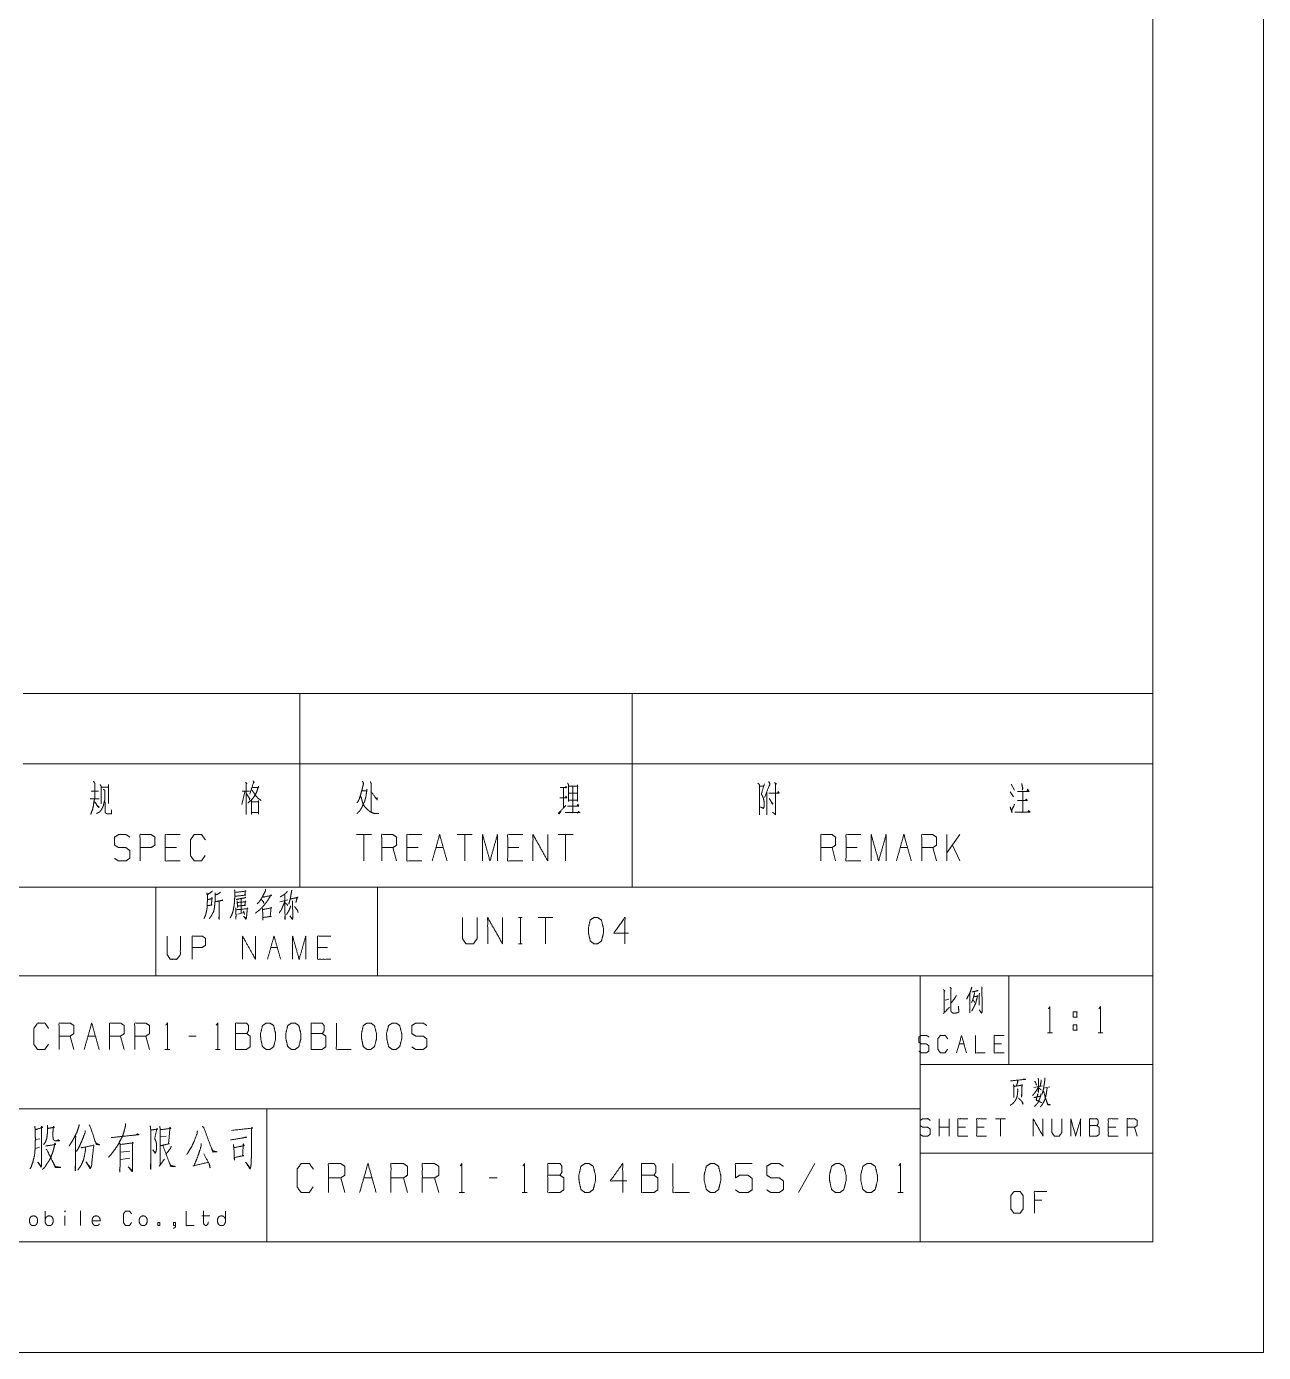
# Model space of a CAD drawing. Header units: millimetres. Extents: x 0 to 841, y 0 to 594.
# Drawn here: x 729.3 to 841, y 0 to 119.7 of the extents above; entities that cross this region are included whole.
import ezdxf

# ---------------------------------------------------------------- set-up
doc = ezdxf.new("R2010")
doc.units = ezdxf.units.MM
doc.layers.add('101', color=7, linetype='Continuous', true_color=0xffffff)

msp = doc.modelspace()

# ---------------------------------------------------------------- linework, layer by layer
at = {"layer": '101', "color": 133, "linetype": 'Continuous', "lineweight": 18}
for p, q in [((841, 0), (841, 594)), ((831, 10), (831, 584)), ((651, 42), (831, 42)), ((741, 42), (741, 34)), ((761, 42), (761, 34)), ((651, 34), (831, 34)), ((810, 34), (810, 10)), ((818, 34), (818, 26)), ((810, 26), (831, 26)), ((701, 22), (810, 22)), ((751, 22), (751, 10)), ((810, 18), (831, 18)), ((25, 10), (831, 10)), ((651, 10), (831, 10)), ((0, 0), (841, 0))]:
    msp.add_line(p, q, dxfattribs=at)
at = {"layer": '101', "color": 72, "linetype": 'Continuous', "lineweight": 18}
for p, q in [((729, 59.46), (754, 59.46)), ((754, 59.46), (784, 59.46)), ((754, 59.46), (754, 53.11)), ((784, 59.46), (831, 59.46)), ((784, 59.46), (784, 53.11)), ((831, 59.46), (831, 53.11)), ((729, 53.11), (754, 53.11)), ((754, 53.11), (784, 53.11)), ((754, 53.11), (754, 42)), ((784, 53.11), (831, 53.11)), ((784, 53.11), (784, 42)), ((831, 53.11), (831, 42)), ((735.15, 50.65), (735.82, 50.65)), ((736.1, 51.03), (736.7, 51.03)), ((736.7, 51.25), (736.7, 49.55)), ((749.02, 50.6), (748.74, 49.45)), ((759.6, 50.68), (760.03, 50.68)), ((777.81, 50.95), (777.81, 49.13)), ((778.25, 50.48), (779.03, 50.48)), ((795.52, 51.1), (795.87, 51.1)), ((796.17, 50.6), (796.17, 48.53)), ((796.84, 51.45), (797.02, 51.3)), ((818.12, 50.6), (818.42, 50.13)), ((818.21, 51.3), (818.51, 50.75)), ((735.06, 49.95), (735.87, 49.95)), ((760.45, 46.74), (759.11, 46.74)), ((759.78, 46.74), (759.78, 44.36)), ((769.56, 46.74), (768.21, 46.74)), ((768.88, 46.74), (768.88, 44.36)), ((778.66, 46.74), (777.32, 46.74)), ((777.99, 46.74), (777.99, 44.36)), ((813.58, 46.74), (812.41, 45.09)), ((812.41, 44.36), (812.41, 46.74)), ((742.85, 45.56), (741.84, 45.56)), ((762.73, 44.36), (762.39, 45.56)), ((764.67, 45.56), (763.66, 45.56)), ((766.27, 45.56), (766.94, 45.56)), ((773.77, 45.56), (772.76, 45.56)), ((802.37, 44.36), (802.04, 45.56)), ((804.31, 45.56), (803.31, 45.56)), ((808.19, 45.56), (808.87, 45.56)), ((811.48, 44.36), (811.14, 45.56)), ((813.58, 44.36), (812.91, 45.79)), ((729, 42), (754, 42)), ((754, 42), (784, 42)), ((784, 42), (831, 42)), ((748.7, 40.95), (748.68, 39.64)), ((752.19, 40.66), (752.91, 40.86)), ((748.4, 39.55), (748.95, 39.71)), ((773.72, 39.25), (774.06, 39.25)), ((773.9, 39.25), (773.9, 36.88)), ((776.84, 39.25), (775.5, 39.25)), ((776.17, 39.25), (776.17, 36.88)), ((751.37, 36.54), (751.96, 36.54)), ((756.48, 36.54), (755.59, 36.54)), ((773.72, 36.88), (774.06, 36.88)), ((812.26, 31.78), (812.58, 31.9)), ((821.51, 28.84), (821.94, 28.84)), ((823.82, 29.56), (823.82, 29.09)), ((823.82, 29.56), (824.16, 29.56)), ((826.06, 28.84), (826.49, 28.84)), ((733.59, 27.35), (733.26, 28.55)), ((734.86, 28.55), (735.53, 28.55)), ((738.14, 27.35), (737.81, 28.55)), ((740.42, 27.35), (740.08, 28.55)), ((744.64, 28.55), (743.97, 28.55)), ((813.52, 27.84), (813.96, 27.84)), ((817.35, 27.84), (816.69, 27.84)), ((741.81, 27.35), (742.24, 27.35)), ((746.37, 27.35), (746.79, 27.35)), ((820.26, 23.91), (821.05, 24.07)), ((821.16, 23.85), (821.7, 23.97)), ((811.72, 19.53), (811.72, 21.1)), ((812.61, 19.53), (812.61, 21.1)), ((817.7, 21.1), (816.81, 21.1)), ((817.25, 21.1), (817.25, 19.53)), ((730.5, 19.28), (730.11, 19.22)), ((739.33, 19.73), (739.14, 19.63)), ((741.92, 19.53), (741.4, 19.46)), ((812.61, 20.32), (811.72, 20.32)), ((814.08, 20.32), (813.41, 20.32)), ((815.78, 20.32), (815.11, 20.32)), ((827.66, 20.32), (826.99, 20.32)), ((829.58, 19.53), (829.36, 20.32)), ((730.48, 18.53), (730.11, 18.42)), ((738.65, 18.18), (737.79, 18.08)), ((737.79, 17.42), (738.65, 17.53)), ((800.48, 17.05), (799, 14.43)), ((758.05, 14.43), (757.68, 15.75)), ((759.77, 15.75), (760.51, 15.75)), ((763.71, 14.43), (763.34, 15.75)), ((766.54, 14.43), (766.16, 15.75)), ((771.82, 15.75), (771.08, 15.75)), ((768.39, 14.43), (768.86, 14.43)), ((774.05, 14.43), (774.51, 14.43)), ((807.99, 14.43), (808.46, 14.43)), ((821, 13.74), (820.31, 13.74)), ((730.99, 11.8), (730.99, 12.76)), ((732.78, 12.32), (732.78, 11.45)), ((734.19, 12.78), (734.19, 11.45)), ((745.13, 12.32), (745.87, 12.32))]:
    msp.add_line(p, q, dxfattribs=at)
for points, knots in [([(735.36, 51.55), (735.48, 51.35), (735.48, 50), (735.39, 49.7), (735.36, 49.38), (735.29, 49.03), (735.2, 48.83), (735.11, 48.55)], [0, 0, 0.07613, 0.5131, 0.614332, 0.720149, 0.835725, 0.906503, 1, 1]), ([(749.09, 51.45), (749.2, 51.35), (749.14, 51.43), (749.14, 48.53), (749.14, 50.65), (748.79, 50.65), (749.44, 50.65)], [0, 0, 0.023251, 0.037905, 0.50042, 0.839332, 0.895705, 1, 1]), ([(749.78, 51.58), (749.88, 51.43), (749.81, 51.45), (749.46, 50.38)], [0, 0, 0.13214, 0.186072, 1, 1]), ([(759.65, 51.55), (759.74, 51.33), (759.65, 51), (759.62, 50.83), (759.55, 50.6), (759.48, 50.35), (759.41, 50.13), (759.35, 49.93), (759.27, 49.77), (759.16, 49.6)], [0, 0, 0.116543, 0.278921, 0.364996, 0.478698, 0.603951, 0.717653, 0.817404, 0.901342, 1, 1]), ([(760.36, 51.53), (760.43, 51.35), (760.43, 48.83)], [0, 0, 0.069549, 1, 1]), ([(796.33, 51.53), (796.44, 51.3), (795.96, 50.08)], [0, 0, 0.159091, 1, 1]), ([(736.26, 50.83), (736.38, 50.73), (736.38, 49.85), (736.3, 49.6), (736.26, 49.38), (736.19, 49.2), (736.05, 48.95), (735.91, 48.78), (735.62, 48.63)], [0, 0, 0.062448, 0.405845, 0.509909, 0.599296, 0.673368, 0.786085, 0.874378, 1, 1]), ([(735.96, 51.25), (736.05, 51.1), (736.05, 49.5)], [0, 0, 0.098135, 1, 1]), ([(749.18, 50.43), (749.48, 49.95), (749.48, 50.02), (749.44, 49.83)], [0, 0, 0.668987, 0.758254, 1, 1]), ([(749.71, 51), (750.26, 51), (750.27, 51.1), (750.11, 50.62), (749.88, 50.18), (749.62, 49.85), (749.3, 49.6)], [0, 0, 0.220962, 0.261916, 0.463925, 0.66768, 0.836827, 1, 1]), ([(749.64, 50.78), (749.81, 50.55), (750.01, 50.25), (750.18, 50.05), (750.5, 49.8)], [0, 0, 0.217567, 0.489372, 0.692334, 1, 1]), ([(760.06, 50.85), (759.95, 50.13), (759.88, 49.9), (759.85, 49.73), (759.74, 49.55), (759.65, 49.35), (759.6, 49.2), (759.48, 49), (759.37, 48.85), (759.14, 48.63)], [0, 0, 0.296657, 0.392145, 0.464431, 0.547268, 0.635796, 0.700207, 0.795433, 0.869797, 1, 1]), ([(760.4, 50.65), (760.98, 49.85), (760.98, 50.08)], [0, 0, 0.814828, 1, 1]), ([(777.49, 50.98), (778.1, 50.98), (778.02, 51.08), (777.99, 50.95)], [0, 0, 0.704257, 0.847777, 1, 1]), ([(778.17, 51.38), (778.25, 51.23), (778.25, 49.73), (778.25, 49.85), (779.07, 49.85), (779.07, 49.73), (779.07, 51.23), (779.07, 51.12), (778.25, 51.12), (778.64, 51.12), (778.64, 48.73), (777.94, 48.73), (779.28, 48.73), (779.19, 48.78), (779.17, 48.83), (779.07, 48.67)], [0, 0, 0.016858, 0.162097, 0.1742, 0.25293, 0.265033, 0.410273, 0.419956, 0.498685, 0.536336, 0.768719, 0.837177, 0.967248, 0.97708, 0.982216, 1, 1]), ([(795.34, 51.38), (795.5, 51.23), (795.5, 48.53)], [0, 0, 0.074913, 1, 1]), ([(795.94, 51.33), (795.66, 50.38), (795.77, 50.2), (795.84, 50.02), (795.91, 49.68), (795.91, 49.25), (795.84, 49.1), (795.59, 49.23)], [0, 0, 0.379815, 0.458216, 0.53054, 0.667364, 0.830219, 0.893762, 1, 1]), ([(796.35, 50.48), (797.27, 50.48), (797.2, 50.62), (797.14, 50.5)], [0, 0, 0.752913, 0.888751, 1, 1]), ([(796.95, 51.35), (796.95, 48.53), (796.68, 48.75)], [0, 0, 0.890393, 1, 1]), ([(819.26, 50.6), (819.26, 48.75), (818.55, 48.75), (819.94, 48.75), (819.8, 48.9), (819.71, 48.75)], [0, 0, 0.426898, 0.590045, 0.912258, 0.959824, 1, 1]), ([(818.78, 50.62), (819.84, 50.62), (819.71, 50.83), (819.66, 50.65)], [0, 0, 0.71726, 0.876312, 1, 1]), ([(819.17, 51.35), (819.26, 50.87), (819.27, 50.98), (819.22, 50.75)], [0, 0, 0.592181, 0.716654, 1, 1]), ([(735.47, 49.7), (735.82, 49.17), (735.87, 49.23), (735.73, 49.33)], [0, 0, 0.720073, 0.802972, 1, 1]), ([(736.4, 49.7), (736.4, 48.78), (736.49, 48.65), (736.63, 48.6), (736.99, 48.6), (736.99, 48.98)], [0, 0, 0.472768, 0.55099, 0.627679, 0.808336, 1, 1]), ([(749.62, 49.8), (749.62, 48.55), (749.62, 48.73), (750.26, 48.73), (750.26, 48.6), (750.26, 49.8), (750.26, 49.68), (749.69, 49.68)], [0, 0, 0.306602, 0.349526, 0.505604, 0.536265, 0.830602, 0.861262, 1, 1]), ([(759.48, 50.2), (759.55, 50.02), (759.6, 49.83), (759.64, 49.65), (759.81, 49.3), (759.9, 49.2), (760.15, 48.95), (760.29, 48.83), (760.47, 48.73), (760.71, 48.65), (760.94, 48.65), (761.12, 48.63)], [0, 0, 0.075191, 0.157625, 0.228746, 0.384954, 0.438123, 0.57826, 0.653442, 0.734324, 0.837338, 0.928876, 1, 1]), ([(777.57, 48.85), (777.41, 48.6), (777.34, 48.67), (778.02, 49.38)], [0, 0, 0.214444, 0.28903, 1, 1]), ([(777.48, 50.05), (778.1, 50.05), (778.02, 50.2), (777.99, 50.08)], [0, 0, 0.676582, 0.857942, 1, 1]), ([(778.17, 49.3), (779.17, 49.3), (779.1, 49.48), (779.03, 49.33)], [0, 0, 0.739682, 0.878253, 1, 1]), ([(796.37, 50), (796.68, 49.48), (796.7, 49.58), (796.61, 49.6)], [0, 0, 0.760424, 0.886218, 1, 1]), ([(818.12, 49.23), (818.3, 48.73), (818.27, 48.95), (818.53, 49.48)], [0, 0, 0.393943, 0.563123, 1, 1]), ([(818.8, 49.8), (819.68, 49.8), (819.59, 49.95), (819.5, 49.83)], [0, 0, 0.72982, 0.873606, 1, 1]), ([(737.27, 44.59), (737.6, 44.36), (738.29, 44.36), (738.63, 44.61), (738.63, 45.31), (738.29, 45.56), (737.62, 45.56), (737.27, 45.79), (737.27, 46.51), (737.62, 46.74), (738.29, 46.74), (738.63, 46.51)], [0, 0, 0.06804, 0.18406, 0.254518, 0.372334, 0.442792, 0.555847, 0.626369, 0.748394, 0.818916, 0.931971, 1, 1]), ([(739.56, 44.36), (739.56, 46.74), (740.57, 46.74), (740.91, 46.51), (740.91, 45.79), (740.55, 45.56), (739.56, 45.56)], [0, 0, 0.40114, 0.571306, 0.639585, 0.762039, 0.832809, 1, 1]), ([(743.18, 44.36), (741.84, 44.36), (741.84, 46.74), (743.18, 46.74)], [0, 0, 0.265394, 0.734606, 1, 1]), ([(745.44, 44.84), (745.11, 44.36), (744.45, 44.36), (744.12, 44.84), (744.12, 46.26), (744.45, 46.74), (745.12, 46.74), (745.46, 46.26)], [0, 0, 0.114572, 0.243362, 0.357934, 0.638582, 0.753153, 0.885428, 1, 1]), ([(761.38, 44.36), (761.38, 46.74), (762.39, 46.74), (762.73, 46.51), (762.73, 45.79), (762.39, 45.56), (761.38, 45.56)], [0, 0, 0.400956, 0.571043, 0.639279, 0.761676, 0.829913, 1, 1]), ([(765, 44.36), (763.66, 44.36), (763.66, 46.74), (765, 46.74)], [0, 0, 0.265387, 0.734613, 1, 1]), ([(770.49, 44.36), (770.49, 46.74), (771.16, 44.36), (771.83, 46.74), (771.83, 44.36)], [0, 0, 0.245192, 0.499999, 0.754808, 1, 1]), ([(774.11, 44.36), (772.76, 44.36), (772.76, 46.74), (774.11, 46.74)], [0, 0, 0.265387, 0.734613, 1, 1]), ([(775.04, 44.36), (775.04, 46.74), (776.38, 44.36), (776.38, 46.74)], [0, 0, 0.317575, 0.682425, 1, 1]), ([(801.03, 44.36), (801.03, 46.74), (802.04, 46.74), (802.37, 46.51), (802.37, 45.79), (802.04, 45.56), (801.03, 45.56)], [0, 0, 0.400956, 0.571043, 0.639279, 0.761676, 0.829913, 1, 1]), ([(804.65, 44.36), (803.31, 44.36), (803.31, 46.74), (804.65, 46.74)], [0, 0, 0.265387, 0.734613, 1, 1]), ([(805.58, 44.36), (805.58, 46.74), (806.25, 44.36), (806.93, 46.74), (806.93, 44.36)], [0, 0, 0.245192, 0.5, 0.754808, 1, 1]), ([(807.86, 44.36), (808.53, 46.74), (809.2, 44.36)], [0, 0, 0.500002, 1, 1]), ([(810.14, 44.36), (810.14, 46.74), (811.14, 46.74), (811.48, 46.51), (811.48, 45.79), (811.14, 45.56), (810.14, 45.56)], [0, 0, 0.400946, 0.57103, 0.639276, 0.76167, 0.829917, 1, 1]), ([(746.11, 41.63), (746.04, 41.59), (745.62, 41.3), (745.59, 41.48), (745.64, 41.3), (745.64, 40.72), (745.62, 40.37), (745.61, 40.13), (745.58, 39.89), (745.53, 39.67), (745.47, 39.44), (745.39, 39.29), (745.33, 39.16)], [0, 0, 0.024358, 0.186804, 0.243941, 0.30215, 0.48502, 0.597665, 0.675192, 0.753198, 0.825095, 0.898193, 0.953349, 1, 1]), ([(745.67, 40.31), (745.7, 40.33), (746.06, 40.39), (746.01, 40.37), (746.06, 41.06), (746.09, 40.97), (745.65, 40.86)], [0, 0, 0.022661, 0.239272, 0.269968, 0.676961, 0.732538, 1, 1]), ([(746.84, 41.54), (746.59, 41.37), (746.36, 41.3), (746.33, 41.48), (746.36, 41.21), (746.34, 40.95), (746.33, 40.66), (746.31, 40.42), (746.28, 40.19), (746.25, 39.95), (746.2, 39.78), (746.12, 39.64), (746.04, 39.49), (745.97, 39.36), (745.89, 39.25), (745.81, 39.16)], [0, 0, 0.096324, 0.172942, 0.229417, 0.313416, 0.396985, 0.487493, 0.564123, 0.634336, 0.711435, 0.768976, 0.817389, 0.871907, 0.920319, 0.962889, 1, 1]), ([(746.34, 40.68), (747.04, 40.81), (747, 40.84), (746.92, 40.79)], [0, 0, 0.834838, 0.895269, 1, 1]), ([(746.7, 40.72), (746.7, 39.09), (746.68, 39.2), (746.7, 39.38)], [0, 0, 0.849783, 0.907772, 1, 1]), ([(748.1, 41.74), (748.12, 41.54), (748.12, 41.19), (748.1, 40.86), (748.09, 40.64), (748.06, 40.35), (748.01, 40.11), (747.96, 39.84), (747.9, 39.64), (747.82, 39.44), (747.7, 39.2)], [0, 0, 0.076502, 0.212086, 0.339339, 0.42429, 0.535101, 0.630035, 0.733298, 0.813238, 0.895177, 1, 1]), ([(748.15, 41.52), (749.12, 41.63), (749.07, 41.67), (749.03, 41.28), (749.1, 41.28), (748.14, 41.17)], [0, 0, 0.391098, 0.416931, 0.577599, 0.608935, 1, 1]), ([(749.1, 41.08), (749.06, 41.03), (748.67, 40.97), (748.45, 40.92), (748.25, 40.88)], [0, 0, 0.072227, 0.516561, 0.766819, 1, 1]), ([(748.32, 40.77), (748.34, 40.61), (748.37, 40.17), (748.35, 40.28), (749.09, 40.35), (749.03, 40.35), (749.07, 40.75), (749.1, 40.68), (748.34, 40.61)], [0, 0, 0.056491, 0.217479, 0.258026, 0.525926, 0.548657, 0.694187, 0.720809, 1, 1]), ([(750.68, 41.12), (750.73, 41.1), (751.43, 41.25), (751.38, 41.3), (751.26, 41.08), (751.12, 40.84), (750.98, 40.64), (750.82, 40.44), (750.65, 40.24), (750.46, 40.04), (750.26, 39.86), (750.1, 39.75), (749.98, 39.64)], [0, 0, 0.017111, 0.254613, 0.275879, 0.359635, 0.452281, 0.532638, 0.61608, 0.702803, 0.792986, 0.881815, 0.944949, 1, 1]), ([(750.9, 41.81), (750.88, 41.65), (750.7, 41.3), (750.59, 41.08), (750.46, 40.88), (750.31, 40.66), (750.15, 40.5)], [0, 0, 0.101774, 0.363758, 0.525144, 0.678925, 0.856082, 1, 1]), ([(750.51, 40.88), (750.54, 40.86), (750.71, 40.66), (750.73, 40.55), (750.66, 40.7)], [0, 0, 0.065972, 0.519561, 0.712123, 1, 1]), ([(752.63, 40.75), (752.54, 40.46), (752.43, 40.22), (752.33, 39.97), (752.24, 39.84), (752.13, 39.67)], [0, 0, 0.251924, 0.474148, 0.691346, 0.826684, 1, 1]), ([(752.85, 41.63), (752.82, 41.54), (752.62, 41.37), (752.4, 41.21), (752.21, 41.12)], [0, 0, 0.111865, 0.433081, 0.752679, 1, 1]), ([(752.63, 41.3), (752.65, 39.55), (752.66, 39.07), (752.63, 39.16), (752.65, 39.36)], [0, 0, 0.691288, 0.883891, 0.921008, 1, 1]), ([(753.26, 41.72), (753.24, 41.61), (753.16, 41.14), (753.1, 40.84), (752.99, 40.46)], [0, 0, 0.086567, 0.451627, 0.69647, 1, 1]), ([(753.29, 40.77), (753.36, 40.66), (753.33, 40.68), (753.35, 39.51), (753.35, 39.22), (753.33, 39.07), (753.08, 39.42), (753.33, 39.11)], [0, 0, 0.051679, 0.06628, 0.513621, 0.623337, 0.682713, 0.848091, 1, 1]), ([(753.13, 40.92), (753.83, 41.08), (753.77, 41.1), (753.63, 40.61)], [0, 0, 0.557077, 0.608361, 1, 1]), ([(748.2, 40.13), (748.21, 39.93), (748.23, 39.42), (748.21, 39.09), (748.2, 39.18), (748.23, 39.4)], [0, 0, 0.147473, 0.523366, 0.768668, 0.835025, 1, 1]), ([(748.23, 39.95), (749.29, 40.06), (749.26, 40.13), (749.24, 40.02), (749.2, 39.51), (749.18, 39.31), (749.12, 39.09), (748.92, 39.38), (749.14, 39.16)], [0, 0, 0.374095, 0.399768, 0.438846, 0.617606, 0.687475, 0.767902, 0.891111, 1, 1]), ([(748.9, 39.84), (748.96, 39.67), (748.99, 39.53)], [0, 0, 0.579189, 1, 1]), ([(750.59, 40.08), (750.62, 40.02), (750.65, 39.47), (750.66, 39.4), (750.66, 39), (750.65, 39.18), (750.65, 39.25), (751.41, 39.36), (751.32, 39.36), (751.4, 40.17), (751.43, 40.13), (751.38, 40.11), (750.63, 39.97)], [0, 0, 0.018823, 0.160984, 0.178483, 0.280676, 0.326272, 0.343304, 0.542016, 0.566103, 0.777121, 0.791032, 0.804356, 1, 1]), ([(752.65, 40.59), (752.85, 40.42), (752.9, 40.33)], [0, 0, 0.729151, 1, 1]), ([(753.15, 40.31), (753.13, 40.19), (752.96, 39.8), (752.79, 39.53)], [0, 0, 0.129627, 0.632972, 1, 1]), ([(753.51, 40.24), (753.79, 39.89), (753.83, 39.71)], [0, 0, 0.711827, 1, 1]), ([(768.67, 39.25), (768.67, 37.35), (768.99, 36.88), (769.66, 36.88), (770.01, 37.35), (770.01, 39.25)], [0, 0, 0.33715, 0.438599, 0.557777, 0.66285, 1, 1]), ([(770.95, 36.88), (770.95, 39.25), (772.29, 36.88), (772.29, 39.25)], [0, 0, 0.317575, 0.682425, 1, 1]), ([(780.88, 36.88), (781.22, 37.13), (781.4, 37.83), (781.4, 38.3), (781.22, 39.03), (780.88, 39.25), (780.55, 39.25), (780.21, 39.03), (780.04, 38.3), (780.05, 37.83), (780.21, 37.13), (780.55, 36.88), (780.88, 36.88)], [0, 0, 0.067529, 0.183976, 0.260588, 0.380948, 0.44615, 0.500306, 0.565508, 0.685869, 0.762534, 0.878314, 0.945844, 1, 1]), ([(783.67, 37.83), (782.33, 37.83), (783.34, 39.25), (783.34, 36.88)], [0, 0, 0.245863, 0.565292, 1, 1]), ([(742.02, 37.58), (742.02, 35.9), (742.3, 35.48), (742.89, 35.48), (743.2, 35.9), (743.2, 37.58)], [0, 0, 0.337152, 0.438605, 0.557781, 0.662848, 1, 1]), ([(744.28, 35.48), (744.28, 37.58), (745.17, 37.58), (745.47, 37.38), (745.47, 36.74), (745.15, 36.54), (744.28, 36.54)], [0, 0, 0.401146, 0.571301, 0.639587, 0.762042, 0.832818, 1, 1]), ([(748.81, 35.48), (748.81, 37.58), (749.99, 35.48), (749.99, 37.58)], [0, 0, 0.317574, 0.682426, 1, 1]), ([(751.07, 35.48), (751.66, 37.58), (752.26, 35.48)], [0, 0, 0.499997, 1, 1]), ([(753.33, 35.48), (753.33, 37.58), (753.93, 35.48), (754.52, 37.58), (754.52, 35.48)], [0, 0, 0.245192, 0.499999, 0.754808, 1, 1]), ([(756.78, 35.48), (755.59, 35.48), (755.59, 37.58), (756.78, 37.58)], [0, 0, 0.265391, 0.734609, 1, 1]), ([(812.1, 32.75), (812.24, 32.62), (812.16, 32.67), (812.18, 30.68), (812.1, 30.6), (812.65, 31.16)], [0, 0, 0.060271, 0.090744, 0.714589, 0.752492, 1, 1]), ([(812.7, 32.98), (812.81, 32.83), (812.77, 32.87), (812.77, 32.44), (812.77, 31.61), (812.77, 31.32), (812.77, 31.22), (812.78, 30.82), (812.83, 30.72), (812.89, 30.66), (813.02, 30.62), (813.28, 30.64), (813.47, 30.7), (813.49, 30.72), (813.46, 31.26)], [0, 0, 0.050888, 0.067372, 0.186118, 0.4123, 0.491465, 0.519738, 0.627249, 0.65796, 0.681273, 0.718988, 0.79117, 0.845839, 0.852764, 1, 1]), ([(814.66, 32.98), (814.64, 32.87), (814.47, 32.42), (814.32, 32.15), (814.2, 31.9)], [0, 0, 0.089072, 0.504979, 0.766001, 1, 1]), ([(814.5, 32.42), (814.48, 30.66), (814.47, 30.78), (814.47, 30.8), (814.48, 30.99)], [0, 0, 0.841012, 0.900786, 0.910681, 1, 1]), ([(814.91, 32.5), (814.92, 32.46), (814.85, 32.17), (814.77, 31.9), (814.7, 31.71), (814.64, 31.57)], [0, 0, 0.044891, 0.350478, 0.63559, 0.840224, 1, 1]), ([(814.67, 32.56), (814.7, 32.54), (814.73, 32.54), (815.24, 32.67), (815.2, 32.67), (815.13, 32.62)], [0, 0, 0.049781, 0.090425, 0.822292, 0.883256, 1, 1]), ([(815.55, 32.96), (815.61, 32.87), (815.58, 32.85), (815.59, 30.8), (815.59, 30.78), (815.58, 30.66), (815.55, 30.62), (815.32, 30.93), (815.55, 30.64), (815.58, 30.72)], [0, 0, 0.031372, 0.042462, 0.676473, 0.682877, 0.721567, 0.737252, 0.857566, 0.97283, 1, 1]), ([(815.33, 32.4), (815.36, 32.36), (815.33, 32.34), (815.33, 31.34), (815.32, 31.45), (815.33, 31.57)], [0, 0, 0.038712, 0.066084, 0.824707, 0.904517, 1, 1]), ([(812.77, 31.51), (813.19, 32.05), (813.27, 32.23)], [0, 0, 0.77398, 1, 1]), ([(814.91, 32.11), (815.2, 32.17), (815.17, 32.23), (815.14, 32), (815.08, 31.8), (815.05, 31.63), (814.99, 31.47), (814.92, 31.32), (814.85, 31.16), (814.77, 31.03), (814.7, 30.89), (814.64, 30.82)], [0, 0, 0.158182, 0.194476, 0.315843, 0.429568, 0.518472, 0.611327, 0.697145, 0.792857, 0.869066, 0.954883, 1, 1]), ([(814.76, 31.8), (814.89, 31.67), (814.92, 31.57)], [0, 0, 0.6273, 1, 1]), ([(821.58, 31.01), (821.72, 31.21), (821.72, 28.84)], [0, 0, 0.093504, 1, 1]), ([(826.13, 31.01), (826.28, 31.21), (826.28, 28.84)], [0, 0, 0.093487, 1, 1]), ([(823.82, 30.26), (823.82, 30.74), (824.16, 30.74), (824.16, 30.26), (823.82, 30.26)], [0, 0, 0.29293, 0.5, 0.79293, 1, 1]), ([(731.3, 27.83), (730.96, 27.35), (730.31, 27.35), (729.97, 27.83), (729.97, 29.25), (730.31, 29.73), (730.98, 29.73), (731.31, 29.25)], [0, 0, 0.114562, 0.243367, 0.357938, 0.638584, 0.753155, 0.885429, 1, 1]), ([(732.25, 27.35), (732.25, 29.73), (733.26, 29.73), (733.59, 29.5), (733.59, 28.78), (733.26, 28.55), (732.25, 28.55)], [0, 0, 0.400946, 0.571029, 0.639276, 0.761671, 0.829917, 1, 1]), ([(734.52, 27.35), (735.2, 29.73), (735.87, 27.35)], [0, 0, 0.499998, 1, 1]), ([(736.8, 27.35), (736.8, 29.73), (737.81, 29.73), (738.14, 29.5), (738.14, 28.78), (737.81, 28.55), (736.8, 28.55)], [0, 0, 0.400956, 0.571043, 0.639279, 0.761677, 0.829913, 1, 1]), ([(739.08, 27.35), (739.08, 29.73), (740.08, 29.73), (740.42, 29.5), (740.42, 28.78), (740.08, 28.55), (739.08, 28.55)], [0, 0, 0.400956, 0.571043, 0.639279, 0.761677, 0.829913, 1, 1]), ([(741.88, 29.53), (742.03, 29.73), (742.03, 27.35)], [0, 0, 0.093487, 1, 1]), ([(746.44, 29.53), (746.58, 29.73), (746.58, 27.35)], [0, 0, 0.093487, 1, 1]), ([(748.18, 28.78), (748.18, 29.73), (749.19, 29.73), (749.35, 29.5), (749.35, 29.03), (749.19, 28.78), (748.18, 28.78), (748.18, 27.35), (749.17, 27.35), (749.51, 27.58), (749.51, 28.55), (749.19, 28.78)], [0, 0, 0.115916, 0.238847, 0.272469, 0.330428, 0.366584, 0.489514, 0.663388, 0.784159, 0.833486, 0.952452, 1, 1]), ([(751.29, 27.35), (751.63, 27.6), (751.8, 28.3), (751.8, 28.78), (751.63, 29.5), (751.29, 29.73), (750.95, 29.73), (750.62, 29.5), (750.44, 28.78), (750.46, 28.3), (750.62, 27.6), (750.95, 27.35), (751.29, 27.35)], [0, 0, 0.06752, 0.183968, 0.260581, 0.380944, 0.446136, 0.500306, 0.565498, 0.685861, 0.762527, 0.87831, 0.945829, 1, 1]), ([(753.57, 27.35), (753.9, 27.6), (754.08, 28.3), (754.08, 28.78), (753.9, 29.5), (753.57, 29.73), (753.23, 29.73), (752.9, 29.5), (752.72, 28.78), (752.74, 28.3), (752.9, 27.6), (753.23, 27.35), (753.57, 27.35)], [0, 0, 0.067519, 0.183965, 0.260577, 0.380937, 0.446128, 0.500297, 0.565499, 0.685856, 0.762521, 0.878301, 0.94583, 1, 1]), ([(755.01, 28.78), (755.01, 29.73), (756.02, 29.73), (756.18, 29.5), (756.18, 29.03), (756.02, 28.78), (755.01, 28.78), (755.01, 27.35), (756, 27.35), (756.34, 27.58), (756.34, 28.55), (756.02, 28.78)], [0, 0, 0.115916, 0.238847, 0.272469, 0.330428, 0.366584, 0.489514, 0.663388, 0.784159, 0.833486, 0.952452, 1, 1]), ([(757.29, 29.73), (757.29, 27.35), (758.63, 27.35)], [0, 0, 0.638726, 1, 1]), ([(760.4, 27.35), (760.73, 27.6), (760.91, 28.3), (760.91, 28.78), (760.73, 29.5), (760.4, 29.73), (760.06, 29.73), (759.72, 29.5), (759.55, 28.78), (759.57, 28.3), (759.72, 27.6), (760.06, 27.35), (760.4, 27.35)], [0, 0, 0.06753, 0.183973, 0.260585, 0.380942, 0.446144, 0.500314, 0.565505, 0.685865, 0.762531, 0.878311, 0.94583, 1, 1]), ([(762.67, 27.35), (763.01, 27.6), (763.19, 28.3), (763.19, 28.78), (763.01, 29.5), (762.67, 29.73), (762.34, 29.73), (762, 29.5), (761.82, 28.78), (761.84, 28.3), (762, 27.6), (762.34, 27.35), (762.67, 27.35)], [0, 0, 0.06752, 0.183968, 0.260581, 0.380944, 0.446136, 0.500306, 0.565498, 0.685861, 0.762527, 0.87831, 0.945829, 1, 1]), ([(764.1, 27.58), (764.44, 27.35), (765.13, 27.35), (765.46, 27.6), (765.46, 28.3), (765.13, 28.55), (764.45, 28.55), (764.1, 28.78), (764.1, 29.5), (764.45, 29.73), (765.13, 29.73), (765.46, 29.5)], [0, 0, 0.068029, 0.184049, 0.254519, 0.372336, 0.442805, 0.555847, 0.626369, 0.748395, 0.818917, 0.931959, 1, 1]), ([(824.16, 29.56), (824.16, 29.09), (823.82, 29.09)], [0, 0, 0.585862, 1, 1]), ([(809.89, 27.19), (810.11, 27.04), (810.57, 27.04), (810.79, 27.21), (810.79, 27.67), (810.57, 27.84), (810.12, 27.84), (809.89, 27.99), (809.89, 28.47), (810.12, 28.62), (810.57, 28.62), (810.79, 28.47)], [0, 0, 0.068029, 0.184061, 0.254519, 0.372336, 0.442795, 0.555844, 0.62637, 0.748395, 0.818922, 0.931971, 1, 1]), ([(812.47, 27.36), (812.25, 27.04), (811.82, 27.04), (811.6, 27.36), (811.6, 28.3), (811.82, 28.62), (812.26, 28.62), (812.49, 28.3)], [0, 0, 0.114562, 0.243354, 0.35793, 0.638579, 0.753155, 0.885438, 1, 1]), ([(814.99, 28.62), (814.99, 27.04), (815.88, 27.04)], [0, 0, 0.638726, 1, 1]), ([(817.58, 27.04), (816.69, 27.04), (816.69, 28.62), (817.58, 28.62)], [0, 0, 0.265394, 0.734606, 1, 1]), ([(818.16, 24.51), (819.51, 24.65), (819.45, 24.67), (819.3, 24.65)], [0, 0, 0.865802, 0.9055, 1, 1]), ([(818.43, 24.18), (818.46, 24.01), (818.47, 23.58), (818.47, 23), (818.46, 23.08), (818.46, 23.23)], [0, 0, 0.119125, 0.427226, 0.837795, 0.897357, 1, 1]), ([(818.46, 24.01), (819.25, 24.14), (819.2, 24.18), (819.19, 23.83), (819.19, 23.45), (819.17, 23.23), (819.16, 23.04), (819.14, 23.12), (819.17, 23.31)], [0, 0, 0.351973, 0.378523, 0.533486, 0.697422, 0.797811, 0.880032, 0.917027, 1, 1]), ([(818.78, 24.57), (818.81, 24.45), (818.7, 24.05)], [0, 0, 0.238942, 1, 1]), ([(820.34, 24.49), (820.47, 24.26), (820.5, 24.12)], [0, 0, 0.640215, 1, 1]), ([(820.65, 24.76), (820.68, 24.61), (820.68, 23.47), (820.65, 23.62), (820.68, 23.74)], [0, 0, 0.094653, 0.823642, 0.918296, 1, 1]), ([(820.94, 24.61), (820.94, 24.51), (820.83, 24.03)], [0, 0, 0.174306, 1, 1]), ([(821.25, 24.8), (821.25, 24.67), (821.24, 24.45), (821.19, 24.16), (821.15, 23.85), (821.09, 23.6), (821.02, 23.37), (821, 23.31)], [0, 0, 0.081859, 0.232243, 0.425428, 0.632112, 0.800314, 0.957949, 1, 1]), ([(818.79, 23.8), (818.82, 23.68), (818.81, 23.64), (818.79, 23.35), (818.75, 23.1), (818.7, 22.96), (818.63, 22.81), (818.54, 22.67), (818.4, 22.5), (818.25, 22.38), (818.13, 22.31)], [0, 0, 0.073227, 0.098427, 0.264944, 0.409702, 0.496587, 0.589742, 0.686972, 0.813796, 0.923947, 1, 1]), ([(818.87, 22.96), (819.07, 22.77), (819.19, 22.65), (819.25, 22.56), (819.29, 22.4), (819.2, 22.6)], [0, 0, 0.292983, 0.473565, 0.58085, 0.762106, 1, 1]), ([(820.67, 23.93), (820.53, 23.7), (820.4, 23.49), (820.27, 23.33), (820.14, 23.18)], [0, 0, 0.287231, 0.555137, 0.786182, 1, 1]), ([(820.26, 23), (820.88, 23.14), (820.9, 23.33), (820.9, 23.25), (820.83, 23), (820.72, 22.73), (820.62, 22.52), (820.5, 22.4), (820.4, 22.27), (820.33, 22.21)], [0, 0, 0.304468, 0.392578, 0.431617, 0.553711, 0.689471, 0.798367, 0.878842, 0.95475, 1, 1]), ([(820.64, 23.35), (820.47, 22.77), (820.58, 22.73), (820.69, 22.69), (820.81, 22.62), (820.96, 22.54)], [0, 0, 0.529111, 0.626299, 0.735528, 0.8521, 1, 1]), ([(820.68, 23.89), (820.86, 23.76), (820.94, 23.66)], [0, 0, 0.613114, 1, 1]), ([(821.46, 23.85), (821.41, 23.49), (821.37, 23.25), (821.32, 23.04), (821.27, 22.85), (821.15, 22.6), (821.05, 22.42), (820.93, 22.25), (820.84, 22.17)], [0, 0, 0.194372, 0.332631, 0.448612, 0.555645, 0.706159, 0.82269, 0.93385, 1, 1]), ([(821.13, 23.58), (821.16, 23.54), (821.31, 22.96), (821.41, 22.69), (821.51, 22.4), (821.54, 22.34), (821.76, 22.36), (821.54, 22.38), (821.47, 22.5)], [0, 0, 0.026718, 0.341743, 0.493482, 0.655463, 0.691641, 0.807838, 0.924035, 1, 1]), ([(730.06, 20.42), (730.09, 20.15), (730.11, 19.28), (730.09, 18.46), (730.04, 17.8), (729.89, 17.21), (729.75, 16.8), (729.63, 16.56)], [0, 0, 0.070329, 0.28934, 0.499598, 0.66644, 0.819873, 0.931329, 1, 1]), ([(730.14, 20.11), (730.77, 20.32), (730.67, 20.39), (730.67, 17.04), (730.65, 16.8), (730.63, 16.73), (730.33, 17.18), (730.63, 16.8)], [0, 0, 0.122094, 0.143965, 0.756447, 0.800872, 0.814266, 0.912285, 1, 1]), ([(731.19, 20.49), (731.21, 20.15), (731.19, 19.7), (731.14, 19.32), (731.04, 19.04), (730.92, 18.84), (730.84, 18.77)], [0, 0, 0.190956, 0.438946, 0.650198, 0.811822, 0.94447, 1, 1]), ([(731.23, 20.22), (731.82, 20.32), (731.75, 20.42), (731.7, 19.91), (731.7, 19.46), (731.72, 19.22), (731.84, 19.11), (732.28, 19.11), (732.19, 19.18), (732.02, 19.11)], [0, 0, 0.209697, 0.254409, 0.437765, 0.595972, 0.681594, 0.738017, 0.892888, 0.93504, 1, 1]), ([(734.06, 20.56), (734.04, 20.39), (733.87, 19.91), (733.7, 19.56), (733.48, 19.15), (733.31, 18.87), (733.16, 18.63)], [0, 0, 0.081145, 0.319756, 0.499049, 0.717311, 0.868474, 1, 1]), ([(734.97, 20.53), (735.04, 20.46), (735.6, 18.8), (735.94, 18.73), (735.62, 18.87), (735.53, 19.01)], [0, 0, 0.037082, 0.681737, 0.810185, 0.937687, 1, 1]), ([(738.26, 20.66), (738.26, 20.49), (738.11, 19.91), (737.97, 19.49), (737.82, 19.22), (737.55, 18.7), (737.16, 18.15), (736.89, 17.8), (736.72, 17.63)], [0, 0, 0.049752, 0.224096, 0.350742, 0.440844, 0.608968, 0.803945, 0.929998, 1, 1]), ([(740.48, 20.46), (740.53, 20.04), (740.53, 16.52), (740.5, 16.8), (740.53, 17.11)], [0, 0, 0.092137, 0.86992, 0.931161, 1, 1]), ([(741.35, 20.42), (741.38, 20.11), (741.38, 16.94), (741.28, 16.8), (741.77, 17.46)], [0, 0, 0.069653, 0.779472, 0.817267, 1, 1]), ([(741.4, 20.11), (742.35, 20.22), (742.26, 20.32), (742.14, 18.84), (742.21, 18.84), (741.43, 18.66)], [0, 0, 0.276542, 0.317649, 0.747834, 0.768982, 1, 1]), ([(745.18, 20.39), (745.31, 20.32), (746.13, 18.11), (746.52, 18.11), (746.16, 18.18), (746.01, 18.42)], [0, 0, 0.039541, 0.705114, 0.81524, 0.920304, 1, 1]), ([(747.82, 20.04), (749.69, 20.25), (749.65, 20.35), (749.62, 19.84), (749.62, 17.9), (749.6, 17.15), (749.57, 16.8), (749.52, 16.63), (749.5, 16.56), (749.09, 17.18), (749.5, 16.66)], [0, 0, 0.261648, 0.277492, 0.349232, 0.616765, 0.721922, 0.769815, 0.794639, 0.804773, 0.908173, 1, 1]), ([(810.01, 19.68), (810.23, 19.53), (810.69, 19.53), (810.91, 19.69), (810.91, 20.16), (810.69, 20.32), (810.24, 20.32), (810.01, 20.47), (810.01, 20.95), (810.24, 21.1), (810.69, 21.1), (810.91, 20.95)], [0, 0, 0.06803, 0.184042, 0.254518, 0.372337, 0.442813, 0.555842, 0.62637, 0.748396, 0.818924, 0.931953, 1, 1]), ([(814.3, 19.53), (813.41, 19.53), (813.41, 21.1), (814.3, 21.1)], [0, 0, 0.265394, 0.734606, 1, 1]), ([(816, 19.53), (815.11, 19.53), (815.11, 21.1), (816, 21.1)], [0, 0, 0.265394, 0.734606, 1, 1]), ([(820.2, 19.53), (820.2, 21.1), (821.09, 19.53), (821.09, 21.1)], [0, 0, 0.317573, 0.682427, 1, 1]), ([(821.9, 21.1), (821.9, 19.84), (822.11, 19.53), (822.56, 19.53), (822.79, 19.84), (822.79, 21.1)], [0, 0, 0.337149, 0.438598, 0.557784, 0.662851, 1, 1]), ([(823.6, 19.53), (823.6, 21.1), (824.04, 19.53), (824.49, 21.1), (824.49, 19.53)], [0, 0, 0.245192, 0.5, 0.754808, 1, 1]), ([(825.3, 20.47), (825.3, 21.1), (825.96, 21.1), (826.07, 20.95), (826.07, 20.64), (825.96, 20.47), (825.3, 20.47), (825.3, 19.53), (825.95, 19.53), (826.17, 19.68), (826.17, 20.32), (825.96, 20.47)], [0, 0, 0.115916, 0.238842, 0.272469, 0.330427, 0.366588, 0.489513, 0.663388, 0.784166, 0.833484, 0.952451, 1, 1]), ([(827.88, 19.53), (826.99, 19.53), (826.99, 21.1), (827.88, 21.1)], [0, 0, 0.265394, 0.734606, 1, 1]), ([(828.69, 19.53), (828.69, 21.1), (829.36, 21.1), (829.58, 20.95), (829.58, 20.47), (829.36, 20.32), (828.69, 20.32)], [0, 0, 0.400948, 0.571024, 0.639277, 0.761671, 0.829924, 1, 1]), ([(733.75, 19.53), (733.72, 16.42), (733.7, 16.7), (733.75, 16.97)], [0, 0, 0.847819, 0.923472, 1, 1]), ([(734.6, 20.04), (734.62, 19.91), (734.4, 19.32), (734.31, 19.11), (734.16, 18.77), (734.01, 18.46), (733.82, 18.15)], [0, 0, 0.067376, 0.368458, 0.478479, 0.658655, 0.823687, 1, 1]), ([(736.94, 19.39), (739.48, 19.66), (739.33, 19.73)], [0, 0, 0.940372, 1, 1]), ([(740.55, 20.08), (741.16, 20.15), (741.09, 20.22), (740.89, 19.35), (740.89, 19.28), (740.94, 19.18), (741.01, 19.01), (741.06, 18.77), (741.06, 18.56), (741.04, 18.32), (741.01, 18.15), (740.94, 17.97), (740.72, 18.28), (740.94, 18.01)], [0, 0, 0.163213, 0.189962, 0.42515, 0.443501, 0.473932, 0.523767, 0.589294, 0.644347, 0.708904, 0.755238, 0.805073, 0.906208, 1, 1]), ([(744.74, 20.01), (744.72, 19.77), (744.45, 19.08), (744.21, 18.56), (743.96, 18.15), (743.79, 17.87)], [0, 0, 0.102842, 0.416513, 0.658907, 0.862494, 1, 1]), ([(747.74, 19.18), (749.21, 19.42), (749.06, 19.42), (748.79, 19.35)], [0, 0, 0.777945, 0.854701, 1, 1]), ([(731.02, 18.63), (731.94, 18.77), (731.87, 18.91), (731.8, 18.53), (731.7, 18.11), (731.6, 17.87), (731.5, 17.59), (731.36, 17.32), (731.16, 17.04), (731.02, 16.8), (730.87, 16.63), (730.75, 16.52)], [0, 0, 0.248084, 0.289437, 0.391757, 0.504362, 0.573317, 0.650816, 0.733521, 0.823007, 0.897765, 0.957653, 1, 1]), ([(731.06, 18.32), (731.14, 18.32), (731.92, 16.7), (732.41, 16.7), (731.92, 16.77), (731.63, 17.32)], [0, 0, 0.021039, 0.538447, 0.678705, 0.82036, 1, 1]), ([(734.62, 18.46), (734.65, 18.32), (734.48, 17.46), (734.28, 16.97), (734.11, 16.7), (733.94, 16.46)], [0, 0, 0.064861, 0.471801, 0.712903, 0.863113, 1, 1]), ([(734.23, 18.53), (734.31, 18.46), (734.36, 18.49), (735.38, 18.7), (735.23, 17.35), (735.19, 16.87), (735.11, 16.66), (735.06, 16.59), (734.67, 17.21), (735.09, 16.66)], [0, 0, 0.021075, 0.033595, 0.252598, 0.536204, 0.637929, 0.683935, 0.701642, 0.855332, 1, 1]), ([(737.72, 18.91), (737.77, 18.77), (737.75, 16.49), (737.75, 16.28), (737.72, 16.49), (737.75, 16.73)], [0, 0, 0.047497, 0.786427, 0.853598, 0.921235, 1, 1]), ([(737.77, 18.77), (738.89, 18.91), (738.89, 18.97), (738.94, 18.91), (738.89, 18.87), (738.89, 16.46), (738.87, 16.32), (738.48, 16.77), (738.87, 16.39)], [0, 0, 0.224398, 0.238094, 0.254868, 0.266729, 0.746112, 0.77393, 0.891944, 1, 1]), ([(741.62, 18.7), (742.33, 16.8), (742.77, 16.77), (742.33, 16.87), (742.23, 17.08)], [0, 0, 0.643821, 0.783835, 0.927246, 1, 1]), ([(742.38, 18.63), (742.31, 18.42), (741.89, 17.87)], [0, 0, 0.241282, 1, 1]), ([(745.09, 18.87), (745.09, 18.66), (744.87, 17.97), (744.89, 18.01), (744.67, 17.42), (744.43, 16.84), (744.33, 16.84), (745.7, 17.15)], [0, 0, 0.05545, 0.249412, 0.26073, 0.428483, 0.598637, 0.624772, 1, 1]), ([(747.99, 18.77), (748.04, 18.35), (748.09, 17.35), (748.06, 17.59), (748.94, 17.77), (748.82, 17.77), (748.89, 18.84), (748.96, 18.66), (748.06, 18.49)], [0, 0, 0.08584, 0.292105, 0.342088, 0.526357, 0.55147, 0.772215, 0.810799, 1, 1]), ([(745.31, 17.94), (745.84, 16.97), (745.89, 16.66), (745.79, 17.04)], [0, 0, 0.610117, 0.783655, 1, 1]), ([(755.2, 14.95), (754.83, 14.43), (754.11, 14.43), (753.74, 14.95), (753.74, 16.53), (754.11, 17.05), (754.85, 17.05), (755.22, 16.53)], [0, 0, 0.114569, 0.243366, 0.357934, 0.638584, 0.753153, 0.885431, 1, 1]), ([(756.57, 14.43), (756.57, 17.05), (757.68, 17.05), (758.05, 16.8), (758.05, 16), (757.68, 15.75), (756.57, 15.75)], [0, 0, 0.400953, 0.571035, 0.639278, 0.761675, 0.829917, 1, 1]), ([(762.22, 14.43), (762.22, 17.05), (763.34, 17.05), (763.71, 16.8), (763.71, 16), (763.34, 15.75), (762.22, 15.75)], [0, 0, 0.400943, 0.571034, 0.639275, 0.761668, 0.829909, 1, 1]), ([(765.05, 14.43), (765.05, 17.05), (766.16, 17.05), (766.54, 16.8), (766.54, 16), (766.16, 15.75), (765.05, 15.75)], [0, 0, 0.400953, 0.571035, 0.639278, 0.761675, 0.829917, 1, 1]), ([(768.47, 16.83), (768.62, 17.05), (768.62, 14.43)], [0, 0, 0.093489, 1, 1]), ([(774.12, 16.83), (774.28, 17.05), (774.28, 14.43)], [0, 0, 0.093489, 1, 1]), ([(776.37, 16), (776.37, 17.05), (777.48, 17.05), (777.66, 16.8), (777.66, 16.28), (777.48, 16), (776.37, 16), (776.37, 14.43), (777.46, 14.43), (777.83, 14.68), (777.83, 15.75), (777.48, 16)], [0, 0, 0.115917, 0.238847, 0.272469, 0.330428, 0.366584, 0.489513, 0.663389, 0.784162, 0.833485, 0.952453, 1, 1]), ([(780.11, 14.43), (780.48, 14.7), (780.68, 15.48), (780.68, 16), (780.48, 16.8), (780.11, 17.05), (779.74, 17.05), (779.37, 16.8), (779.18, 16), (779.2, 15.48), (779.37, 14.7), (779.74, 14.43), (780.11, 14.43)], [0, 0, 0.067525, 0.183972, 0.260584, 0.380943, 0.446141, 0.500306, 0.565504, 0.685863, 0.762529, 0.87831, 0.945835, 1, 1]), ([(783.51, 15.48), (782.02, 15.48), (783.14, 17.05), (783.14, 14.43)], [0, 0, 0.245868, 0.565293, 1, 1]), ([(784.85, 16), (784.85, 17.05), (785.97, 17.05), (786.14, 16.8), (786.14, 16.28), (785.97, 16), (784.85, 16), (784.85, 14.43), (785.95, 14.43), (786.32, 14.68), (786.32, 15.75), (785.97, 16)], [0, 0, 0.115917, 0.238847, 0.272469, 0.330428, 0.366584, 0.489513, 0.663389, 0.784162, 0.833485, 0.952453, 1, 1]), ([(787.68, 17.05), (787.68, 14.43), (789.16, 14.43)], [0, 0, 0.638735, 1, 1]), ([(791.43, 14.43), (791.8, 14.7), (791.99, 15.48), (791.99, 16), (791.8, 16.8), (791.43, 17.05), (791.06, 17.05), (790.69, 16.8), (790.49, 16), (790.51, 15.48), (790.69, 14.7), (791.06, 14.43), (791.43, 14.43)], [0, 0, 0.067525, 0.183972, 0.260584, 0.380943, 0.446141, 0.500306, 0.565504, 0.685863, 0.762529, 0.87831, 0.945835, 1, 1]), ([(793.32, 14.68), (793.69, 14.43), (794.45, 14.43), (794.82, 14.68), (794.82, 15.72), (794.45, 16), (793.69, 16), (793.32, 15.75), (793.32, 17.05), (794.82, 17.05)], [0, 0, 0.062226, 0.168349, 0.230575, 0.376815, 0.441262, 0.547385, 0.609611, 0.790486, 1, 1]), ([(796.15, 14.68), (796.52, 14.43), (797.28, 14.43), (797.65, 14.7), (797.65, 15.48), (797.28, 15.75), (796.54, 15.75), (796.15, 16), (796.15, 16.8), (796.54, 17.05), (797.28, 17.05), (797.65, 16.8)], [0, 0, 0.068036, 0.184054, 0.254519, 0.372335, 0.4428, 0.555843, 0.62637, 0.748394, 0.81892, 0.931964, 1, 1]), ([(802.74, 14.43), (803.11, 14.7), (803.31, 15.48), (803.31, 16), (803.11, 16.8), (802.74, 17.05), (802.37, 17.05), (802, 16.8), (801.81, 16), (801.83, 15.48), (802, 14.7), (802.37, 14.43), (802.74, 14.43)], [0, 0, 0.067525, 0.183973, 0.260585, 0.380947, 0.446145, 0.500309, 0.565506, 0.685865, 0.76253, 0.878311, 0.945836, 1, 1]), ([(805.57, 14.43), (805.94, 14.7), (806.14, 15.48), (806.14, 16), (805.94, 16.8), (805.57, 17.05), (805.2, 17.05), (804.83, 16.8), (804.63, 16), (804.65, 15.48), (804.83, 14.7), (805.2, 14.43), (805.57, 14.43)], [0, 0, 0.067525, 0.183972, 0.260584, 0.380943, 0.446141, 0.500306, 0.565504, 0.685863, 0.762529, 0.87831, 0.945835, 1, 1]), ([(808.07, 16.83), (808.22, 17.05), (808.22, 14.43)], [0, 0, 0.093489, 1, 1]), ([(818.47, 12.56), (819.03, 12.56), (819.3, 12.96), (819.3, 14.14), (819.03, 14.53), (818.47, 14.53), (818.18, 14.14), (818.18, 12.96), (818.47, 12.56)], [0, 0, 0.102683, 0.191619, 0.409477, 0.498413, 0.601096, 0.691619, 0.909477, 1, 1]), ([(820.31, 12.56), (820.31, 14.53), (821.43, 14.53)], [0, 0, 0.638735, 1, 1]), ([(729.63, 11.62), (729.74, 11.49), (729.88, 11.45), (730.01, 11.45), (730.14, 11.49), (730.25, 11.62), (730.31, 11.8), (730.31, 11.99), (730.25, 12.16), (730.14, 12.28), (730.01, 12.32), (729.88, 12.32), (729.74, 12.28), (729.63, 12.16), (729.58, 11.99), (729.58, 11.8), (729.63, 11.62)], [0, 0, 0.063224, 0.118198, 0.167051, 0.222025, 0.285248, 0.357933, 0.432348, 0.5, 0.563224, 0.618198, 0.667051, 0.722025, 0.785248, 0.8529, 0.927315, 1, 1]), ([(730.99, 11.8), (731.05, 11.62), (731.16, 11.49), (731.29, 11.45), (731.42, 11.45), (731.56, 11.49), (731.66, 11.62), (731.72, 11.8), (731.72, 11.99), (731.66, 12.16), (731.56, 12.28), (731.42, 12.32), (731.29, 12.32), (731.16, 12.28), (731.05, 12.16), (730.99, 11.99)], [0, 0, 0.078529, 0.146835, 0.206229, 0.25901, 0.318404, 0.38671, 0.465239, 0.545636, 0.618727, 0.687034, 0.746428, 0.799208, 0.858602, 0.926909, 1, 1]), ([(732.78, 12.68), (732.8, 12.74), (732.78, 12.78), (732.76, 12.74), (732.78, 12.68)], [0, 0, 0.280624, 0.5, 0.719376, 1, 1]), ([(735.91, 11.62), (735.8, 11.49), (735.66, 11.45), (735.54, 11.45), (735.4, 11.49), (735.29, 11.62), (735.23, 11.8), (735.23, 11.99), (735.29, 12.16), (735.4, 12.28), (735.54, 12.32), (735.66, 12.32), (735.8, 12.28), (735.91, 12.16), (735.97, 11.99), (735.97, 11.89), (735.23, 11.89)], [0, 0, 0.053947, 0.100856, 0.142541, 0.189449, 0.243396, 0.305417, 0.368913, 0.426639, 0.480587, 0.527495, 0.56918, 0.616088, 0.670035, 0.727761, 0.759509, 1, 1]), ([(738.79, 11.72), (738.61, 11.45), (738.25, 11.45), (738.06, 11.72), (738.06, 12.5), (738.25, 12.76), (738.62, 12.76), (738.8, 12.5)], [0, 0, 0.114569, 0.243366, 0.357934, 0.638584, 0.753153, 0.885431, 1, 1]), ([(739.54, 11.62), (739.64, 11.49), (739.78, 11.45), (739.91, 11.45), (740.04, 11.49), (740.15, 11.62), (740.21, 11.8), (740.21, 11.99), (740.15, 12.16), (740.04, 12.28), (739.91, 12.32), (739.78, 12.32), (739.64, 12.28), (739.54, 12.16), (739.48, 11.99), (739.48, 11.8), (739.54, 11.62)], [0, 0, 0.063224, 0.118198, 0.167051, 0.222025, 0.285248, 0.357933, 0.432348, 0.5, 0.563224, 0.618198, 0.667051, 0.722025, 0.785248, 0.8529, 0.927315, 1, 1]), ([(743.72, 12.76), (743.72, 11.45), (744.46, 11.45)], [0, 0, 0.638735, 1, 1]), ([(745.73, 11.77), (745.68, 11.58), (745.57, 11.47), (745.44, 11.47), (745.32, 11.58), (745.28, 11.77), (745.28, 12.78)], [0, 0, 0.107406, 0.190396, 0.26402, 0.350758, 0.456998, 1, 1]), ([(747.28, 12.76), (747.28, 11.8), (747.22, 11.62), (747.11, 11.49), (746.98, 11.45), (746.85, 11.45), (746.71, 11.49), (746.61, 11.62), (746.55, 11.8), (746.55, 11.99), (746.61, 12.16), (746.71, 12.28), (746.85, 12.32), (746.98, 12.32), (747.11, 12.28), (747.22, 12.16), (747.28, 11.99)], [0, 0, 0.286727, 0.342739, 0.391461, 0.433825, 0.471472, 0.513836, 0.562557, 0.618569, 0.675915, 0.728048, 0.77677, 0.819134, 0.856781, 0.899145, 0.947866, 1, 1]), ([(741.16, 11.45), (741.35, 11.45), (741.35, 11.72), (741.16, 11.72), (741.16, 11.45)], [0, 0, 0.207087, 0.5, 0.707087, 1, 1]), ([(742.76, 11.45), (742.58, 11.45), (742.58, 11.72), (742.76, 11.72), (742.76, 11.33), (742.58, 11.19)], [0, 0, 0.148246, 0.357931, 0.506177, 0.815186, 1, 1])]:
    msp.add_open_spline(points, degree=1, knots=knots, dxfattribs=at)
for points in [[(765.94, 44.36), (766.61, 46.74), (767.28, 44.36)], [(813.29, 27.04), (813.74, 28.62), (814.18, 27.04)], [(759.39, 14.43), (760.14, 17.05), (760.88, 14.43)]]:
    msp.add_open_spline(points, degree=1, dxfattribs=at)

doc.saveas('drawing.dxf')
